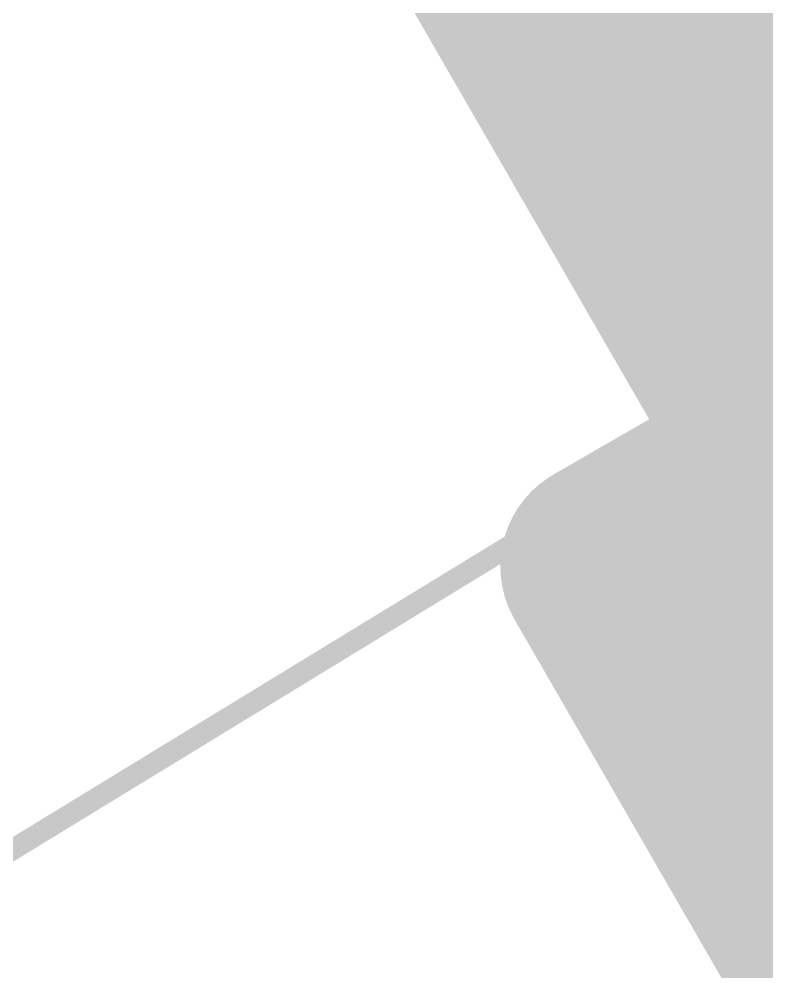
# Model space of a CAD drawing. Header units: inches. Extents: x -7 to 348, y -14 to 159.
# Drawn here: x 24.123 to 24.57, y 36.915 to 37.485 of the extents above; entities that cross this region are included whole.
import ezdxf

# ---------------------------------------------------------------- set-up
doc = ezdxf.new("R2010")
doc.units = ezdxf.units.IN
for name, color, linetype in [('Dimension', 6, 'Continuous'), ('Fabrication', 76, 'Continuous'), ('Top Layer', 1, 'Continuous'), ('Top Overlay', 2, 'Continuous'), ('Top Solder', 216, 'Continuous')]:
    doc.layers.add(name, color=color, linetype=linetype)

msp = doc.modelspace()

# ---------------------------------------------------------------- hatches: boundary and pattern name
at = {"layer": 'Top Solder'}
msp.add_hatch(color=216, dxfattribs=at).paths.add_polyline_path([(25.01364, 37.43548), (25.39114, 36.78163), (24.89127, 36.49303), (24.51377, 37.14688)])

# ---------------------------------------------------------------- linework, layer by layer
at = {"layer": 'Dimension'}
for points in [[(58.31, 19.467, 0.254, 0.254, 1), (13.31, 19.467, 0.254, 0.254, 1)], [(54.56034, 19.46693, 0.254, 0.254, 1), (17.06033, 19.46693, 0.254, 0.254, 1)]]:
    msp.add_lwpolyline(points, format="xyseb", close=True, dxfattribs=at)
at = {"layer": 'Fabrication'}
msp.add_lwpolyline([(24.02757, 36.9322, 0.0127, 0.0127, -0.191774), (39.20154, 40.27405, 0.0127, 0.0127, 0)], format="xyseb", dxfattribs=at)
msp.add_lwpolyline([(24.02757, 36.9322, 0.0127, 0.0127, -0.191774), (39.20154, 40.27405, 0.0127, 0.0127, 0)], format="xyseb", dxfattribs=at)
msp.add_lwpolyline([(24.02757, 36.9322, 0.0127, 0.0127, -0.191774), (39.20154, 40.27405, 0.0127, 0.0127, 0)], format="xyseb", dxfattribs=at)
msp.add_lwpolyline([(24.02757, 36.9322, 0.0127, 0.0127, -0.191774), (39.20154, 40.27405, 0.0127, 0.0127, 0)], format="xyseb", dxfattribs=at)
at = {"layer": 'Top Layer'}
for points in [[(23.95966, 38.67549, 2.032, 2.032, -0.53877), (58.06216, 22.88544, 2.032, 2.032, 0)], [(24.06899, 38.49979, 0.508, 0.508, 0), (24.95477, 36.96559, 0.508, 0.508, 0)]]:
    msp.add_lwpolyline(points, format="xyseb", dxfattribs=at)
at = {"layer": 'Top Overlay'}
for points in [[(24.4743, 37.15745, 0.127, 0.127, 0), (24.91424, 37.41145, 0.127, 0.127, 0)], [(24.4743, 37.15745, 0.127, 0.127, 0), (24.8807, 36.45355, 0.127, 0.127, 0)]]:
    msp.add_lwpolyline(points, format="xyseb", dxfattribs=at)
msp.add_lwpolyline([(24.44255, 37.15745, 0.0635, 0.0635, 1), (24.50605, 37.15745, 0.0635, 0.0635, 1)], format="xyseb", close=True, dxfattribs=at)
msp.add_lwpolyline([(24.44255, 37.15745, 0.0635, 0.0635, 1), (24.50605, 37.15745, 0.0635, 0.0635, 1)], format="xyseb", close=True, dxfattribs=at)

doc.saveas('drawing.dxf')
